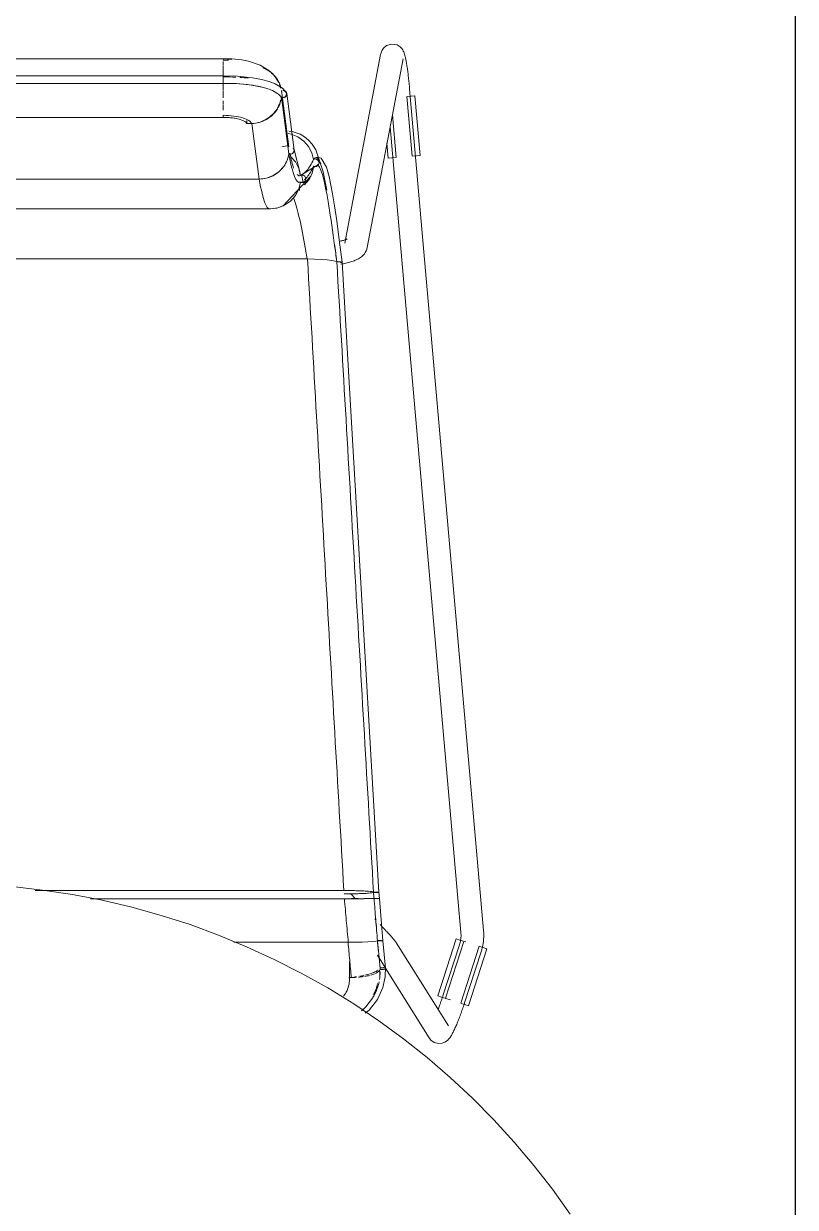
# Model space of a CAD drawing. Header units: millimetres. Extents: x 155927 to 295199, y -4084 to 97293.
# Drawn here: x 225042 to 225449, y 12535 to 13159 of the extents above; entities that cross this region are included whole.
import ezdxf

# ---------------------------------------------------------------- set-up
doc = ezdxf.new("R2010")
doc.units = ezdxf.units.MM
doc.header["$MEASUREMENT"] = 0
doc.layers.add('I-FURN', color=8, linetype='CONTINUOUS', lineweight=9)
doc.layers.add('I-WALL', color=7, linetype='CONTINUOUS', lineweight=9)

msp = doc.modelspace()

# ---------------------------------------------------------------- linework, layer by layer
at = {"layer": 'I-FURN'}
for p, q in [((225231.99, 13146.17), (225231.24, 13145.09)), ((225233.56, 13147.49), (225231.99, 13146.17)), ((225233.56, 13147.49), (225236.31, 13148.32)), ((225236.31, 13148.32), (225239.08, 13147.84)), ((225239.08, 13147.84), (225240.73, 13146.8)), ((225240.73, 13146.8), (225241.58, 13145.89)), ((225241.58, 13145.89), (225242.06, 13145.19)), ((225147.52, 13140.55), (224852.67, 13140.55)), ((225147.52, 13140.38), (225147.52, 13140.55)), ((225152.04, 13140.46), (225147.52, 13140.55)), ((225147.52, 13140.53), (225147.52, 13140.25)), ((225157.25, 13139.95), (225152.04, 13140.46)), ((225160.75, 13139.29), (225157.25, 13139.95)), ((225230.43, 13142.73), (225211.61, 13043.44)), ((225223.4, 13041.21), (225242.22, 13140.5)), ((225230.51, 13143.15), (225230.43, 13142.73)), ((225230.65, 13143.66), (225230.51, 13143.15)), ((225230.86, 13144.29), (225230.65, 13143.66)), ((225231.24, 13145.09), (225230.86, 13144.29)), ((225242.06, 13145.19), (225242.37, 13144.63)), ((225242.37, 13144.63), (225242.58, 13144.15)), ((225242.58, 13144.15), (225242.75, 13143.73)), ((225242.75, 13143.73), (225242.89, 13143.32)), ((225242.89, 13143.32), (225243.02, 13142.93)), ((225243.02, 13142.93), (225243.13, 13142.53)), ((225243.13, 13142.53), (225243.24, 13142.13)), ((225243.24, 13142.13), (225243.34, 13141.71)), ((225243.34, 13141.71), (225243.44, 13141.29)), ((225243.44, 13141.29), (225243.54, 13140.84)), ((225243.54, 13140.84), (225243.64, 13140.39)), ((225243.64, 13140.39), (225243.74, 13139.91)), ((225243.74, 13139.91), (225243.83, 13139.41)), ((225147.52, 13139.05), (225147.52, 13137.3)), ((225147.52, 13137.03), (225147.52, 13134.45)), ((225147.52, 13131.27), (225147.52, 13134.29)), ((225147.52, 13134.28), (225147.52, 13131.26)), ((225166.9, 13137.27), (225160.75, 13139.29)), ((225171.61, 13134.4), (225166.9, 13137.27)), ((225173.59, 13132.57), (225171.61, 13134.4)), ((225243.83, 13139.41), (225243.92, 13138.9)), ((225243.92, 13138.9), (225244.02, 13138.36)), ((225244.02, 13138.36), (225244.11, 13137.81)), ((225244.11, 13137.81), (225244.2, 13137.24)), ((225244.2, 13137.24), (225244.3, 13136.66)), ((225244.3, 13136.66), (225244.39, 13136.06)), ((225244.39, 13136.06), (225244.48, 13135.44)), ((225244.48, 13135.44), (225244.57, 13134.8)), ((225244.57, 13134.8), (225244.66, 13134.15)), ((225244.66, 13134.15), (225244.74, 13133.49)), ((225244.74, 13133.49), (225244.83, 13132.81)), ((225147.52, 13131.51), (224852.67, 13131.51)), ((224852.67, 13127.55), (225147.52, 13127.55)), ((225147.52, 13131.51), (225147.52, 13127.66)), ((225155.08, 13131.36), (225147.52, 13131.51)), ((225147.52, 13131.44), (225147.52, 13131.51)), ((225147.52, 13131.24), (225147.52, 13131.44)), ((225147.52, 13130.94), (225147.52, 13131.24)), ((225147.52, 13130.55), (225147.52, 13130.94)), ((225147.52, 13130.09), (225147.52, 13130.55)), ((225147.52, 13129.6), (225147.52, 13130.09)), ((225147.52, 13129.1), (225147.52, 13129.6)), ((225147.52, 13128.63), (225147.52, 13129.1)), ((225147.52, 13128.21), (225147.52, 13128.63)), ((225147.52, 13127.88), (225147.52, 13128.21)), ((225147.52, 13127.66), (225147.52, 13127.88)), ((225147.52, 13123.76), (225147.52, 13127.58)), ((225147.52, 13127.58), (225147.52, 13123.76)), ((225153.75, 13127.47), (225147.52, 13127.55)), ((225160.31, 13126.94), (225153.75, 13127.47)), ((225162.97, 13130.56), (225155.08, 13131.36)), ((225167.68, 13129.69), (225162.97, 13130.56)), ((225171.73, 13128.61), (225167.68, 13129.69)), ((225174.89, 13127.42), (225171.73, 13128.61)), ((225175.26, 13130.5), (225173.59, 13132.57)), ((225178.72, 13125.12), (225174.89, 13127.42)), ((225176.59, 13128.23), (225175.26, 13130.5)), ((225244.83, 13132.81), (225244.92, 13132.13)), ((225244.92, 13132.13), (225245, 13131.43)), ((225245, 13131.43), (225245.08, 13130.72)), ((225245.08, 13130.72), (225245.16, 13130)), ((225245.16, 13130), (225245.24, 13129.27)), ((225245.24, 13129.27), (225245.32, 13128.54)), ((225245.32, 13128.54), (225245.4, 13127.8)), ((225245.4, 13127.8), (225245.47, 13127.06)), ((225245.47, 13127.06), (225245.54, 13126.31)), ((225147.52, 13123.57), (225147.52, 13120.01)), ((225164.32, 13126.34), (225160.31, 13126.94)), ((225168.75, 13125.38), (225164.32, 13126.34)), ((225172.19, 13124.28), (225168.75, 13125.38)), ((225178.13, 13123.8), (225181.98, 13094.1)), ((225180.62, 13122.74), (225178.72, 13125.12)), ((225180.97, 13122.24), (225184.83, 13092.46)), ((225244.4, 13120.68), (225246.47, 13120.86)), ((225245.54, 13126.31), (225245.61, 13125.56)), ((225245.61, 13125.56), (225245.68, 13124.81)), ((225245.68, 13124.81), (225245.7, 13124.65)), ((225284.64, 12681.33), (225245.7, 13124.65)), ((225246.47, 13120.86), (225248.51, 13121.04)), ((225248.51, 13121.04), (225251.27, 13089.63)), ((225147.52, 13118.38), (225147.52, 13116.54)), ((225147.52, 13113.87), (225147.52, 13116.06)), ((225182, 13090.55), (225178.15, 13120.26)), ((225178.9, 13117.83), (225178.59, 13120.27)), ((225244.28, 13120.67), (225247.04, 13089.26)), ((225147.52, 13109.7), (224852.67, 13109.7)), ((224852.67, 13109.65), (225147.52, 13109.65)), ((225147.52, 13113.91), (225147.52, 13113.56)), ((225147.52, 13109.65), (225150.56, 13109.54)), ((225150.56, 13109.54), (225153.41, 13109.22)), ((225153.41, 13109.22), (225155.9, 13108.71)), ((225155.9, 13108.71), (225157.88, 13108.04)), ((225238.59, 13088.52), (225236.62, 13111)), ((225157.88, 13108.04), (225159.24, 13107.25)), ((225159.24, 13107.25), (225159.87, 13106.39)), ((225159.87, 13106.39), (225159.87, 13108.05)), ((225159.87, 13106.39), (225162.59, 13106.46)), ((225162.59, 13106.46), (225166.45, 13077.18)), ((225184.36, 13102.13), (225182.1, 13102.43)), ((225187.96, 13100.84), (225184.36, 13102.13)), ((225235.41, 13104.63), (225272.69, 12680.28)), ((225183.37, 13100.8), (225181.63, 13101.17)), ((225181.63, 13101.16), (225183.37, 13100.79)), ((225186.89, 13099.4), (225183.37, 13100.8)), ((225189.97, 13097.22), (225186.89, 13099.4)), ((225190.24, 13099.5), (225187.96, 13100.84)), ((225192.45, 13094.4), (225189.97, 13097.22)), ((225192.4, 13097.72), (225190.24, 13099.5)), ((225194.4, 13095.48), (225192.4, 13097.72)), ((225233.67, 13096.04), (225234.36, 13088.15)), ((225181.85, 13094.88), (225178.36, 13094.19)), ((225182.47, 13090.4), (225182.97, 13090.36)), ((225182.97, 13090.36), (225183.46, 13090.44)), ((225183.46, 13090.44), (225183.91, 13090.63)), ((225183.91, 13090.63), (225184.29, 13090.93)), ((225184.59, 13093.14), (225184.29, 13093.52)), ((225184.29, 13090.93), (225184.59, 13091.32)), ((225184.78, 13092.7), (225184.59, 13093.14)), ((225184.59, 13091.32), (225184.78, 13091.76)), ((225184.84, 13092.23), (225184.78, 13092.7)), ((225184.78, 13091.76), (225184.84, 13092.23)), ((225184.81, 13092.54), (225187.78, 13080.93)), ((225194.19, 13091.08), (225192.45, 13094.4)), ((225195.1, 13087.45), (225194.19, 13091.08)), ((225196.21, 13092.65), (225194.4, 13095.48)), ((225200.2, 13080.94), (225196.21, 13092.65)), ((225251.27, 13089.63), (225249.23, 13089.45)), ((225176.88, 13081.05), (225179.37, 13083.79)), ((225185.49, 13086.19), (225182.98, 13089.06)), ((225187.25, 13082.79), (225185.49, 13086.19)), ((225197.77, 13084.89), (225188.38, 13079.18)), ((225195.15, 13083.96), (225194.36, 13080.35)), ((225194.36, 13080.35), (225195.15, 13083.96)), ((225195.1, 13087.45), (225195.57, 13087.61)), ((225195.57, 13087.61), (225195.1, 13087.45)), ((225195.62, 13083.81), (225195.15, 13083.96)), ((225195.15, 13083.96), (225195.62, 13083.81)), ((225196.12, 13083.78), (225195.62, 13083.81)), ((225195.62, 13083.81), (225196.12, 13083.78)), ((225196.92, 13088.66), (225196, 13088.37)), ((225196.06, 13087.65), (225196.56, 13087.58)), ((225196.56, 13087.58), (225196.07, 13087.66)), ((225196.61, 13083.87), (225196.12, 13083.78)), ((225196.12, 13083.78), (225196.61, 13083.87)), ((225196.56, 13087.58), (225197.01, 13087.38)), ((225197.02, 13087.39), (225196.56, 13087.58)), ((225197.06, 13084.08), (225196.61, 13083.87)), ((225196.61, 13083.87), (225197.06, 13084.08)), ((225199.1, 13088.13), (225196.92, 13088.66)), ((225197.01, 13087.38), (225197.4, 13087.08)), ((225197.4, 13087.08), (225197.02, 13087.39)), ((225197.44, 13084.4), (225197.06, 13084.08)), ((225197.06, 13084.08), (225197.44, 13084.39)), ((225197.4, 13087.08), (225197.7, 13086.68)), ((225197.7, 13086.68), (225197.4, 13087.08)), ((225197.73, 13084.8), (225197.44, 13084.4)), ((225197.44, 13084.39), (225197.73, 13084.8)), ((225197.7, 13086.68), (225197.9, 13086.23)), ((225197.9, 13086.23), (225197.7, 13086.68)), ((225197.91, 13085.26), (225197.73, 13084.8)), ((225197.73, 13084.8), (225197.91, 13085.26)), ((225197.9, 13086.23), (225197.97, 13085.74)), ((225197.97, 13085.74), (225197.9, 13086.23)), ((225197.97, 13085.74), (225197.91, 13085.26)), ((225197.91, 13085.26), (225197.97, 13085.74)), ((225201.88, 13083.5), (225199.1, 13088.13)), ((225203.28, 13078.5), (225201.88, 13083.5)), ((225236.4, 13088.33), (225234.36, 13088.15)), ((225238.47, 13088.51), (225236.4, 13088.33)), ((225249.23, 13089.45), (225247.16, 13089.27)), ((225166.45, 13077.18), (224833.74, 13077.18)), ((224833.74, 13077.18), (225166.45, 13077.18)), ((225166.45, 13077.18), (225170.22, 13077.66)), ((225170.22, 13077.66), (225173.77, 13078.97)), ((225173.77, 13078.97), (225176.88, 13081.05)), ((225193.66, 13078.7), (225179.06, 13063)), ((225188.14, 13079.08), (225187.25, 13082.79)), ((225187.78, 13080.93), (225188.11, 13079.06)), ((225188.14, 13079.08), (225188.61, 13079.24)), ((225188.61, 13079.24), (225188.14, 13079.08)), ((225188.61, 13079.24), (225189.1, 13079.28)), ((225189.11, 13079.28), (225188.61, 13079.24)), ((225189.65, 13075.47), (225188.82, 13079.36)), ((225189.1, 13079.28), (225189.59, 13079.19)), ((225189.6, 13079.2), (225189.11, 13079.28)), ((225189.59, 13079.19), (225190.05, 13078.99)), ((225190.05, 13078.99), (225189.6, 13079.2)), ((225190.05, 13078.99), (225190.43, 13078.68)), ((225190.43, 13078.68), (225190.05, 13078.99)), ((225190.43, 13078.68), (225190.72, 13078.28)), ((225190.73, 13078.28), (225190.43, 13078.68)), ((225190.72, 13078.28), (225190.91, 13077.81)), ((225190.91, 13077.82), (225190.73, 13078.28)), ((225190.98, 13077.32), (225190.91, 13077.82)), ((225190.91, 13077.81), (225190.98, 13077.32)), ((225190.98, 13077.32), (225190.91, 13076.83)), ((225190.91, 13076.83), (225190.98, 13077.32)), ((225194.36, 13080.35), (225192.71, 13077.02)), ((225192.72, 13077.02), (225194.36, 13080.35)), ((225202.1, 13071.27), (225200.2, 13080.94)), ((225205.08, 13069.48), (225203.28, 13078.5)), ((225187.24, 13071.86), (225185.49, 13068.47)), ((225185.49, 13068.46), (225187.25, 13071.86)), ((225189.95, 13075.6), (225187.07, 13075.55)), ((225187.25, 13071.86), (225188.14, 13075.57)), ((225188.61, 13075.41), (225188.14, 13075.57)), ((225188.14, 13075.57), (225188.61, 13075.41)), ((225189.1, 13075.37), (225188.61, 13075.41)), ((225188.61, 13075.41), (225189.11, 13075.37)), ((225189.59, 13075.46), (225189.1, 13075.37)), ((225189.11, 13075.37), (225189.6, 13075.45)), ((225190.05, 13075.66), (225189.59, 13075.46)), ((225189.6, 13075.45), (225190.05, 13075.66)), ((225190.43, 13075.97), (225190.05, 13075.66)), ((225190.05, 13075.66), (225190.43, 13075.97)), ((225192.71, 13077.02), (225190.32, 13074.19)), ((225190.32, 13074.19), (225192.72, 13077.02)), ((225190.72, 13076.37), (225190.43, 13075.97)), ((225190.43, 13075.97), (225190.73, 13076.37)), ((225190.91, 13076.83), (225190.72, 13076.37)), ((225190.73, 13076.37), (225190.91, 13076.83)), ((225182.98, 13065.6), (225179.84, 13063.42)), ((225179.85, 13063.42), (225182.98, 13065.59)), ((225185.49, 13068.47), (225182.98, 13065.6)), ((225182.98, 13065.59), (225185.49, 13068.46)), ((225206.12, 13063.16), (225205.08, 13069.48)), ((225172.49, 13061.58), (224827.7, 13061.58)), ((224827.7, 13061.58), (225172.49, 13061.58)), ((224828.24, 13061.43), (225133.04, 13061.43)), ((225133.04, 13061.43), (225171.95, 13061.43)), ((225175.7, 13061.87), (225171.95, 13061.43)), ((225176.28, 13062.06), (225172.49, 13061.58)), ((225172.49, 13061.58), (225176.28, 13062.05)), ((225180.16, 13063.6), (225175.7, 13061.87)), ((225179.84, 13063.42), (225176.28, 13062.06)), ((225176.28, 13062.05), (225179.85, 13063.42)), ((225179.06, 13063), (225177.14, 13062.29)), ((225207.3, 13055.15), (225206.12, 13063.16)), ((225208.65, 13045.22), (225207.3, 13055.15)), ((225209.06, 13044.47), (225208.57, 13044.37)), ((225210.21, 13033.36), (225208.65, 13045.22)), ((225209.53, 13044.57), (225209.06, 13044.47)), ((225209.98, 13044.67), (225209.53, 13044.57)), ((225210.4, 13044.78), (225209.98, 13044.67)), ((225210.79, 13044.89), (225210.4, 13044.78)), ((225211.16, 13044.99), (225210.79, 13044.89)), ((225211.5, 13045.1), (225211.16, 13044.99)), ((225211.8, 13045.21), (225211.5, 13045.1)), ((225212.07, 13045.31), (225211.8, 13045.21)), ((225212.3, 13045.4), (225212.07, 13045.31)), ((225212.5, 13045.49), (225212.3, 13045.4)), ((225212.65, 13045.57), (225212.5, 13045.49)), ((225212.73, 13045.61), (225212.65, 13045.57)), ((225212.81, 13045.66), (225212.73, 13045.61)), ((225212.83, 13045.67), (225212.81, 13045.66)), ((225223.15, 13040.22), (225222.78, 13039.33)), ((225223.4, 13041.21), (225223.15, 13040.22)), ((225191.79, 13035.08), (224808.39, 13035.08)), ((224808.39, 13035.08), (225191.79, 13035.08)), ((225195.56, 13035.02), (225191.79, 13035.08)), ((225191.87, 13035.08), (225195.56, 13035.02)), ((225199.1, 13034.87), (225195.56, 13035.02)), ((225195.63, 13035.02), (225199.1, 13034.87)), ((225202.2, 13034.63), (225199.1, 13034.87)), ((225199.15, 13034.86), (225202.2, 13034.63)), ((225204.69, 13034.32), (225202.2, 13034.63)), ((225202.23, 13034.63), (225204.7, 13034.32)), ((225206.44, 13033.95), (225204.69, 13034.32)), ((225204.7, 13034.31), (225206.44, 13033.95)), ((225206.44, 13033.95), (225207.35, 13033.55)), ((225207.34, 13033.55), (225206.44, 13033.95)), ((225207.81, 13033.57), (225207.34, 13033.55)), ((225207.35, 13033.55), (225207.82, 13033.57)), ((225208.31, 13033.57), (225207.81, 13033.57)), ((225207.82, 13033.57), (225208.32, 13033.57)), ((225208.8, 13033.56), (225208.31, 13033.57)), ((225208.32, 13033.57), (225208.81, 13033.56)), ((225209.26, 13033.54), (225208.8, 13033.56)), ((225208.81, 13033.56), (225209.26, 13033.54)), ((225209.65, 13033.51), (225209.26, 13033.54)), ((225209.26, 13033.54), (225209.65, 13033.51)), ((225209.94, 13033.46), (225209.65, 13033.51)), ((225209.65, 13033.51), (225209.95, 13033.46)), ((225214.69, 13033.53), (225214.08, 13033.34)), ((225215.3, 13033.72), (225214.69, 13033.53)), ((225215.89, 13033.93), (225215.3, 13033.72)), ((225216.47, 13034.15), (225215.89, 13033.93)), ((225217.04, 13034.38), (225216.47, 13034.15)), ((225217.6, 13034.63), (225217.04, 13034.38)), ((225218.16, 13034.9), (225217.6, 13034.63)), ((225218.69, 13035.19), (225218.16, 13034.9)), ((225219.23, 13035.52), (225218.69, 13035.19)), ((225219.77, 13035.88), (225219.23, 13035.52)), ((225220.3, 13036.28), (225219.77, 13035.88)), ((225220.83, 13036.73), (225220.3, 13036.28)), ((225221.35, 13037.25), (225220.83, 13036.73)), ((225221.86, 13037.85), (225221.35, 13037.25)), ((225222.34, 13038.54), (225221.86, 13037.85)), ((225222.78, 13039.33), (225222.34, 13038.54)), ((225209.29, 13033.18), (225209.67, 13033.21)), ((225209.68, 13033.21), (225209.3, 13033.18)), ((225210.11, 13032.45), (225209.4, 13032.34)), ((225209.67, 13033.21), (225209.96, 13033.26)), ((225209.97, 13033.26), (225209.68, 13033.21)), ((225210.8, 13032.58), (225210.11, 13032.45)), ((225210.15, 13033.31), (225210.21, 13033.36)), ((225210.21, 13033.36), (225210.15, 13033.31)), ((225210.21, 13033.36), (225229.5, 12701.45)), ((225211.48, 13032.71), (225210.8, 13032.58)), ((225212.15, 13032.86), (225211.48, 13032.71)), ((225212.8, 13033.01), (225212.15, 13032.86)), ((225213.45, 13033.17), (225212.8, 13033.01)), ((225214.08, 13033.34), (225213.45, 13033.17)), ((225052.26, 12702.62), (225036.36, 12704.39)), ((225211.05, 12702.35), (225048.45, 12702.35)), ((225048.45, 12702.35), (225211.05, 12702.35)), ((225068.08, 12700.22), (225052.26, 12702.62)), ((225083.79, 12697.19), (225068.08, 12700.22)), ((225211.31, 12698.03), (225077.67, 12698.03)), ((225077.67, 12698.03), (225211.31, 12698.03)), ((225099.36, 12693.53), (225083.79, 12697.19)), ((225214.83, 12702.32), (225211.05, 12702.35)), ((225211.16, 12700.56), (225214.84, 12700.59)), ((225215.1, 12698.03), (225211.31, 12698.03)), ((225211.31, 12698.03), (225215.1, 12698.03)), ((225217.11, 12698.03), (225214.53, 12700.7)), ((225218.39, 12702.24), (225214.83, 12702.32)), ((225214.84, 12700.59), (225218.39, 12700.66)), ((225215.1, 12698.15), (225218.66, 12698.15)), ((225218.66, 12698.15), (225215.1, 12698.15)), ((225218.66, 12698.04), (225215.1, 12698.03)), ((225215.1, 12698.03), (225218.67, 12698.04)), ((225221.52, 12702.12), (225218.39, 12702.24)), ((225218.39, 12700.66), (225221.51, 12700.79)), ((225221.79, 12698.05), (225218.67, 12698.04)), ((225218.67, 12698.04), (225221.8, 12698.05)), ((225221.51, 12700.79), (225224, 12700.95)), ((225224.03, 12701.95), (225221.52, 12702.12)), ((225221.78, 12698.14), (225224.28, 12698.13)), ((225224.28, 12698.13), (225221.78, 12698.14)), ((225224.3, 12698.06), (225221.8, 12698.05)), ((225221.8, 12698.05), (225224.3, 12698.06)), ((225224, 12700.95), (225225.76, 12701.14)), ((225225.78, 12701.76), (225224.03, 12701.95)), ((225224.28, 12698.13), (225226.03, 12698.11)), ((225226.03, 12698.11), (225224.28, 12698.13)), ((225226.05, 12698.07), (225224.3, 12698.06)), ((225224.3, 12698.06), (225226.05, 12698.07)), ((225225.76, 12701.14), (225226.66, 12701.35)), ((225226.67, 12701.55), (225225.78, 12701.76)), ((225226.93, 12698.09), (225226.05, 12698.07)), ((225226.05, 12698.07), (225226.94, 12698.09)), ((225226.66, 12701.35), (225227.13, 12701.34)), ((225227.13, 12701.56), (225226.67, 12701.55)), ((225226.93, 12698.1), (225227.4, 12698.1)), ((225227.4, 12698.1), (225226.93, 12698.1)), ((225227.4, 12698.08), (225226.93, 12698.09)), ((225226.94, 12698.09), (225227.41, 12698.08)), ((225227.63, 12701.56), (225227.13, 12701.56)), ((225227.13, 12701.34), (225227.62, 12701.34)), ((225227.4, 12698.1), (225227.89, 12698.1)), ((225227.9, 12698.1), (225227.4, 12698.1)), ((225227.9, 12698.08), (225227.4, 12698.08)), ((225227.41, 12698.08), (225227.9, 12698.08)), ((225227.62, 12701.34), (225228.11, 12701.35)), ((225228.12, 12701.56), (225227.63, 12701.56)), ((225227.89, 12698.1), (225228.39, 12698.1)), ((225228.39, 12698.1), (225227.9, 12698.1)), ((225228.39, 12698.09), (225227.9, 12698.08)), ((225227.9, 12698.08), (225228.4, 12698.09)), ((225228.11, 12701.35), (225228.56, 12701.36)), ((225228.57, 12701.55), (225228.12, 12701.56)), ((225228.39, 12698.1), (225228.84, 12698.1)), ((225228.84, 12698.1), (225228.39, 12698.1)), ((225228.84, 12698.09), (225228.39, 12698.09)), ((225228.4, 12698.09), (225228.85, 12698.09)), ((225228.56, 12701.36), (225228.95, 12701.37)), ((225228.95, 12701.53), (225228.57, 12701.55)), ((225228.84, 12698.1), (225229.22, 12698.1)), ((225229.22, 12698.1), (225228.84, 12698.1)), ((225229.22, 12698.09), (225228.84, 12698.09)), ((225228.85, 12698.09), (225229.23, 12698.09)), ((225229.25, 12701.51), (225228.95, 12701.53)), ((225228.95, 12701.37), (225229.24, 12701.4)), ((225229.22, 12698.1), (225229.51, 12698.1)), ((225229.52, 12698.1), (225229.22, 12698.1)), ((225229.52, 12698.09), (225229.22, 12698.09)), ((225229.23, 12698.09), (225229.52, 12698.09)), ((225229.24, 12701.4), (225229.43, 12701.42)), ((225229.43, 12701.48), (225229.25, 12701.51)), ((225229.5, 12701.45), (225229.43, 12701.48)), ((225229.43, 12701.42), (225229.5, 12701.45)), ((225229.77, 12698.09), (225229.5, 12701.45)), ((225229.51, 12698.1), (225229.7, 12698.09)), ((225229.71, 12698.09), (225229.52, 12698.1)), ((225229.71, 12698.09), (225229.52, 12698.09)), ((225229.52, 12698.09), (225229.71, 12698.09)), ((225229.7, 12698.09), (225229.77, 12698.09)), ((225229.77, 12698.09), (225229.71, 12698.09)), ((225229.71, 12698.09), (225229.78, 12698.09)), ((225229.78, 12698.09), (225229.71, 12698.09)), ((225229.78, 12698.09), (225231.6, 12675.89)), ((225114.78, 12689.25), (225099.36, 12693.53)), ((225130.01, 12684.36), (225114.78, 12689.25)), ((225145.04, 12678.86), (225130.01, 12684.36)), ((225227.87, 12686.85), (225227.39, 12687.35)), ((225230.68, 12683.88), (225230.23, 12684.36)), ((225159.83, 12672.76), (225145.04, 12678.86)), ((225231.13, 12683.4), (225230.68, 12683.88)), ((225231.57, 12682.93), (225231.13, 12683.4)), ((225232, 12682.47), (225231.57, 12682.93)), ((225232.43, 12682.02), (225232, 12682.47)), ((225232.84, 12681.57), (225232.43, 12682.02)), ((225233.24, 12681.14), (225232.84, 12681.57)), ((225233.64, 12680.71), (225233.24, 12681.14)), ((225234.02, 12680.3), (225233.64, 12680.71)), ((225234.38, 12679.9), (225234.02, 12680.3)), ((225234.74, 12679.51), (225234.38, 12679.9)), ((225235.08, 12679.13), (225234.74, 12679.51)), ((225235.41, 12678.76), (225235.08, 12679.13)), ((225235.73, 12678.41), (225235.41, 12678.76)), ((225236.03, 12678.08), (225235.73, 12678.41)), ((225236.32, 12677.75), (225236.03, 12678.08)), ((225272.69, 12680.28), (225272.74, 12679.62)), ((225272.75, 12678.29), (225272.71, 12677.63)), ((225272.74, 12679.62), (225272.76, 12678.96)), ((225272.76, 12678.96), (225272.75, 12678.29)), ((225284.65, 12681.28), (225284.65, 12681.33)), ((225284.73, 12680.14), (225284.65, 12681.28)), ((225284.76, 12679), (225284.73, 12680.14)), ((225284.74, 12677.86), (225284.76, 12679)), ((225153.14, 12675.06), (225213.25, 12675.06)), ((225213.25, 12675.06), (225153.14, 12675.06)), ((225174.37, 12666.08), (225159.83, 12672.76)), ((225213.25, 12675.06), (225217.01, 12675.09)), ((225217.02, 12675.09), (225213.37, 12675.06)), ((225220.55, 12675.16), (225217.11, 12675.09)), ((225217.11, 12675.09), (225220.55, 12675.16)), ((225220.55, 12675.16), (225223.65, 12675.28)), ((225223.65, 12675.28), (225220.61, 12675.16)), ((225223.65, 12675.28), (225226.12, 12675.43)), ((225226.13, 12675.43), (225223.69, 12675.28)), ((225226.12, 12675.43), (225227.86, 12675.61)), ((225227.86, 12675.61), (225226.14, 12675.43)), ((225228.75, 12675.8), (225227.86, 12675.61)), ((225227.86, 12675.61), (225228.75, 12675.8)), ((225228.75, 12675.8), (225229.22, 12675.79)), ((225229.22, 12675.79), (225228.75, 12675.8)), ((225229.24, 12675.99), (225228.76, 12675.98)), ((225228.76, 12675.98), (225229.23, 12675.99)), ((225229.22, 12675.79), (225229.72, 12675.79)), ((225229.72, 12675.79), (225229.22, 12675.79)), ((225229.23, 12675.99), (225229.73, 12675.99)), ((225229.73, 12675.99), (225229.24, 12675.99)), ((225229.72, 12675.79), (225230.21, 12675.79)), ((225230.21, 12675.79), (225229.72, 12675.79)), ((225230.23, 12675.99), (225229.73, 12675.99)), ((225229.73, 12675.99), (225230.22, 12675.99)), ((225230.21, 12675.79), (225230.67, 12675.8)), ((225230.66, 12675.8), (225230.21, 12675.79)), ((225230.22, 12675.99), (225230.67, 12675.98)), ((225230.68, 12675.98), (225230.23, 12675.99)), ((225231.04, 12675.82), (225230.66, 12675.8)), ((225230.67, 12675.8), (225231.05, 12675.82)), ((225231.34, 12675.84), (225231.04, 12675.82)), ((225231.05, 12675.82), (225231.34, 12675.84)), ((225231.35, 12675.94), (225231.06, 12675.96)), ((225231.06, 12675.96), (225231.35, 12675.94)), ((225231.34, 12675.84), (225231.53, 12675.87)), ((225231.54, 12675.92), (225231.35, 12675.94)), ((225231.35, 12675.94), (225231.53, 12675.92)), ((225231.53, 12675.92), (225231.6, 12675.89)), ((225231.6, 12675.89), (225231.53, 12675.87)), ((225231.53, 12675.87), (225231.6, 12675.89)), ((225231.6, 12675.89), (225231.54, 12675.92)), ((225231.6, 12675.89), (225233.02, 12661.4)), ((225236.59, 12677.44), (225236.32, 12677.75)), ((225236.85, 12677.15), (225236.59, 12677.44)), ((225237.09, 12676.87), (225236.85, 12677.15)), ((225237.32, 12676.6), (225237.09, 12676.87)), ((225237.53, 12676.35), (225237.32, 12676.6)), ((225237.74, 12676.11), (225237.53, 12676.35)), ((225237.93, 12675.88), (225237.74, 12676.11)), ((225238.11, 12675.66), (225237.93, 12675.88)), ((225238.28, 12675.44), (225238.11, 12675.66)), ((225238.45, 12675.21), (225238.28, 12675.44)), ((225238.64, 12674.95), (225238.45, 12675.21)), ((225238.85, 12674.62), (225238.64, 12674.95)), ((225266.16, 12631.04), (225238.85, 12674.62)), ((225270.2, 12676.86), (225260.52, 12646.85)), ((225271.95, 12673.72), (225263.23, 12646.9)), ((225264.56, 12645.55), (225274.25, 12675.56)), ((225270.2, 12676.86), (225272.16, 12676.23)), ((225272.15, 12674.38), (225271.95, 12673.74)), ((225271.95, 12673.74), (225271.95, 12673.72)), ((225272.31, 12675.02), (225272.15, 12674.38)), ((225272.16, 12676.23), (225274.13, 12675.59)), ((225272.45, 12675.66), (225272.31, 12675.02)), ((225272.56, 12676.32), (225272.45, 12675.66)), ((225272.65, 12676.97), (225272.56, 12676.32)), ((225282.32, 12672.95), (225272.63, 12642.94)), ((225272.71, 12677.63), (225272.65, 12676.97)), ((225274.34, 12675.52), (225275.21, 12675.24)), ((225282.43, 12672.91), (225284.41, 12672.27)), ((225283.69, 12671.1), (225283.98, 12672.21)), ((225283.98, 12672.21), (225284.22, 12673.33)), ((225284.22, 12673.33), (225284.42, 12674.45)), ((225284.41, 12672.27), (225286.36, 12671.64)), ((225284.42, 12674.45), (225284.57, 12675.58)), ((225284.57, 12675.58), (225284.68, 12676.72)), ((225284.68, 12676.72), (225284.74, 12677.86)), ((225188.63, 12658.82), (225174.37, 12666.08)), ((225228.68, 12668.25), (225232.72, 12661.81)), ((225274.65, 12643.19), (225283.36, 12670.01)), ((225286.36, 12671.64), (225276.67, 12641.64)), ((225283.36, 12670.01), (225283.69, 12671.1)), ((225213.96, 12655.27), (225213.96, 12665.02)), ((225232.81, 12656.83), (225232.9, 12662.29)), ((225232.95, 12661.43), (225255.99, 12624.67)), ((225202.58, 12651), (225188.63, 12658.82)), ((225214.95, 12656.51), (225213.9, 12656.51)), ((225231.6, 12651.18), (225232.81, 12656.83)), ((225216.22, 12642.63), (225202.58, 12651)), ((225226.12, 12645.58), (225228.03, 12649.27)), ((225228.7, 12644.87), (225231.6, 12651.18)), ((225262.47, 12646.22), (225260.52, 12646.85)), ((225263.13, 12646.57), (225263.23, 12646.9)), ((225229.5, 12633.72), (225216.22, 12642.63)), ((225220.28, 12639.04), (225222.63, 12641.01)), ((225222.63, 12641.01), (225226.12, 12645.58)), ((225224.36, 12639.34), (225228.7, 12644.87)), ((225261.03, 12640.55), (225261.26, 12641.18)), ((225261.26, 12641.18), (225261.5, 12641.83)), ((225261.5, 12641.83), (225261.73, 12642.49)), ((225261.73, 12642.49), (225261.97, 12643.15)), ((225261.97, 12643.15), (225262.2, 12643.83)), ((225262.2, 12643.83), (225262.44, 12644.51)), ((225262.44, 12644.51), (225262.67, 12645.19)), ((225264.44, 12645.59), (225262.47, 12646.22)), ((225262.67, 12645.19), (225262.9, 12645.88)), ((225262.9, 12645.88), (225263.13, 12646.57)), ((225264.66, 12645.52), (225267.13, 12644.72)), ((225274.72, 12642.27), (225272.75, 12642.9)), ((225273.76, 12640.53), (225274.01, 12641.26)), ((225274.01, 12641.26), (225274.25, 12642)), ((225274.25, 12642), (225274.5, 12642.74)), ((225274.5, 12642.74), (225274.65, 12643.19)), ((225276.67, 12641.64), (225274.72, 12642.27)), ((225222.31, 12637.7), (225224.36, 12639.34)), ((225260.79, 12639.93), (225261.03, 12640.55)), ((225271.48, 12634.27), (225271.73, 12634.92)), ((225271.73, 12634.92), (225271.98, 12635.59)), ((225271.98, 12635.59), (225272.24, 12636.27)), ((225272.24, 12636.27), (225272.49, 12636.96)), ((225272.49, 12636.96), (225272.75, 12637.65)), ((225272.75, 12637.65), (225273, 12638.36)), ((225273, 12638.36), (225273.25, 12639.08)), ((225273.25, 12639.08), (225273.51, 12639.8)), ((225273.51, 12639.8), (225273.76, 12640.53)), ((225242.42, 12624.28), (225229.5, 12633.72)), ((225268.81, 12628.11), (225269.04, 12628.59)), ((225269.04, 12628.59), (225269.28, 12629.08)), ((225269.28, 12629.08), (225269.51, 12629.59)), ((225269.51, 12629.59), (225269.75, 12630.11)), ((225269.75, 12630.11), (225269.99, 12630.66)), ((225269.99, 12630.66), (225270.23, 12631.22)), ((225270.23, 12631.22), (225270.48, 12631.8)), ((225270.48, 12631.8), (225270.72, 12632.39)), ((225270.72, 12632.39), (225270.97, 12633.01)), ((225270.97, 12633.01), (225271.22, 12633.63)), ((225271.22, 12633.63), (225271.48, 12634.27)), ((225254.95, 12614.34), (225242.42, 12624.28)), ((225256.88, 12623.55), (225255.99, 12624.67)), ((225256.88, 12623.55), (225258.61, 12622.32)), ((225258.61, 12622.32), (225260.84, 12621.74)), ((225260.84, 12621.74), (225262.81, 12621.91)), ((225262.81, 12621.91), (225264.2, 12622.43)), ((225264.2, 12622.43), (225265.11, 12623)), ((225265.11, 12623), (225265.74, 12623.52)), ((225265.74, 12623.52), (225266.2, 12623.98)), ((225266.2, 12623.98), (225266.57, 12624.41)), ((225266.57, 12624.41), (225266.88, 12624.81)), ((225266.88, 12624.81), (225267.16, 12625.2)), ((225267.16, 12625.2), (225267.42, 12625.59)), ((225267.42, 12625.59), (225267.66, 12625.98)), ((225267.66, 12625.98), (225267.89, 12626.38)), ((225267.89, 12626.38), (225268.12, 12626.79)), ((225268.12, 12626.79), (225268.35, 12627.22)), ((225268.35, 12627.22), (225268.58, 12627.66)), ((225268.58, 12627.66), (225268.81, 12628.11)), ((225267.08, 12603.9), (225254.95, 12614.34)), ((225278.78, 12592.98), (225267.08, 12603.9)), ((225290.03, 12581.61), (225278.78, 12592.98)), ((225300.82, 12569.8), (225290.03, 12581.61)), ((225311.12, 12557.56), (225300.82, 12569.8)), ((225320.93, 12544.92), (225311.12, 12557.56)), ((225330.23, 12531.9), (225320.93, 12544.92))]:
    msp.add_line(p, q, dxfattribs=at)
for centre, major_axis, ratio, start_param, end_param in [((225147.52, 13136.27), (-12.4, 0), 0.287441, 4.492176, 4.712389), ((225147.52, 13124.8), (0, -15.75), 0.000004, 0.290246, 0.472486), ((225166.32, 13092.25), (-15.78, 0), 0.955139, 2.787556, 3.029056), ((225182.88, 13092.23), (-1.96, 0), 0.955139, 1.359855, 3.903556), ((225166.32, 13092.25), (-15.78, 0), 0.955139, 1.579038, 2.545717), ((225166.32, 13092.25), (-15.78, 0), 0.955139, 2.545839, 2.787386)]:
    msp.add_ellipse(centre, major_axis=major_axis, ratio=ratio, start_param=start_param, end_param=end_param, dxfattribs=at)
for points in [[(225147.52, 13140.45), (225149.1, 13140.46), (225150.6, 13140.39), (225152.03, 13140.25)], [(225147.52, 13130.97), (225149.74, 13131.01), (225151.94, 13130.98), (225154.12, 13130.87)], [(225156.33, 13130.73), (225157.81, 13130.62), (225159.26, 13130.48), (225160.67, 13130.3)], [(225177.07, 13127.14), (225177.32, 13126.48), (225177.49, 13125.81), (225177.63, 13125.12)], [(225172.36, 13124.22), (225173.82, 13123.64), (225176.29, 13122.38), (225177.6, 13120.97), (225177.95, 13120.25)], [(225162.59, 13106.46), (225163.88, 13106.5), (225166.39, 13106.86), (225169.99, 13108.27), (225173.13, 13110.46), (225175.66, 13113.3), (225177.43, 13116.64), (225178.01, 13119.01), (225178.15, 13120.26)], [(225177.69, 13118.74), (225177.38, 13117.35), (225176.88, 13115.99), (225176.18, 13114.73)], [(225147.52, 13110.77), (225149.41, 13110.74), (225153.15, 13110.48), (225157.95, 13109.52), (225161.27, 13108.12), (225162.21, 13107.03), (225162.34, 13106.47)], [(225155.9, 13108.76), (225153.84, 13109.3), (225151.13, 13109.59), (225148.36, 13109.68)], [(225182, 13090.55), (225183.02, 13085.05), (225185.07, 13076.99), (225187.11, 13075.02), (225188.14, 13075.57)], [(225182.63, 13090.77), (225183.28, 13087.64), (225183.94, 13084.72), (225184.6, 13083)], [(225186.5, 13079.5), (225187.05, 13078.93), (225187.59, 13078.79), (225188.14, 13079.08)], [(225187.58, 13072.51), (225187.63, 13072.05), (225187.69, 13071.58), (225187.75, 13071.11)], [(225171.95, 13061.43), (225172.13, 13061.43), (225172.31, 13061.48), (225172.49, 13061.58)], [(225206.14, 13042.91), (225206.54, 13039.82), (225206.93, 13036.69), (225207.33, 13033.56)], [(225191.87, 13035.08), (225195.07, 12979.72), (225198.26, 12924.3), (225201.46, 12868.84)], [(225226.67, 12701.55), (225223.45, 12756.96), (225217.01, 12867.72), (225210.57, 12978.31), (225207.35, 13033.55)], [(225201.46, 12868.84), (225204.65, 12813.38), (225207.85, 12757.87), (225211.05, 12702.35)], [(225211.31, 12698.03), (225211.65, 12694.2), (225212, 12690.36), (225212.34, 12686.54)], [(225226.66, 12701.35), (225226.7, 12700.81), (225226.79, 12699.73), (225226.88, 12698.64), (225226.93, 12698.1)], [(225226.67, 12701.55), (225226.71, 12700.97), (225226.8, 12699.82), (225226.89, 12698.66), (225226.93, 12698.09)], [(225228.75, 12675.8), (225228.45, 12679.51), (225227.84, 12686.93), (225227.24, 12694.37), (225226.94, 12698.09)], [(225212.34, 12686.54), (225212.69, 12682.71), (225213.03, 12678.88), (225213.37, 12675.06)], [(225213.25, 12675.06), (225213.56, 12671.93), (225214.15, 12665.68), (225214.69, 12659.54), (225214.95, 12656.51)], [(225228.75, 12675.8), (225228.99, 12673.27), (225229.47, 12668.24), (225229.95, 12663.29), (225230.19, 12660.84)], [(225228.78, 12675.8), (225229.01, 12673.49), (225229.24, 12671.17), (225229.47, 12668.9)], [(225225.18, 12658.57), (225225.99, 12658.84), (225226.8, 12659.12), (225227.36, 12659.42)], [(225227.6, 12659.53), (225228.24, 12659.84), (225228.64, 12660.16), (225228.97, 12660.49)], [(225230.16, 12659.31), (225230.14, 12658.05), (225230.04, 12656.79), (225229.86, 12655.55)], [(225229.96, 12657.33), (225230.07, 12658.22), (225230.09, 12659.12), (225230.08, 12660.02)], [(225213.9, 12656.51), (225213.95, 12656), (225213.97, 12655.49), (225213.96, 12654.99)], [(225217.73, 12656.61), (225216.83, 12656.55), (225215.9, 12656.52), (225214.95, 12656.51)], [(225216.37, 12656.74), (225216.84, 12656.8), (225217.31, 12656.86), (225217.78, 12656.93)], [(225221.31, 12656.98), (225220.46, 12656.85), (225219.58, 12656.74), (225218.67, 12656.68)], [(225219.47, 12657.19), (225220.16, 12657.31), (225220.81, 12657.44), (225221.48, 12657.58)], [(225222.14, 12657.72), (225223.06, 12657.94), (225224, 12658.17), (225224.85, 12658.42)], [(225224.54, 12657.61), (225223.8, 12657.42), (225222.99, 12657.26), (225222.15, 12657.11)], [(225227.19, 12658.48), (225226.6, 12658.23), (225225.94, 12657.99), (225225.2, 12657.79)], [(225221.69, 12640.18), (225221.26, 12639.77), (225220.81, 12639.38), (225220.34, 12639)]]:
    msp.add_open_spline(points, degree=3, dxfattribs=at)
for points, knots in [([(225172.23, 13133.68), (225171.5, 13134.21), (225170.25, 13134.92), (225168.91, 13135.55), (225168.4, 13135.75)], [0.5455526, 0.5455526, 0.5455526, 0.5455526, 0.6666667, 0.739481, 0.739481, 0.739481, 0.739481]), ([(225147.52, 13127.58), (225149.87, 13127.62), (225154.52, 13127.55), (225161.37, 13126.91), (225167.48, 13125.83), (225170.69, 13124.81), (225172.18, 13124.28)], [0.0000052, 0.0000052, 0.0000052, 0.0000052, 0.1666667, 0.3333333, 0.5, 0.6602535, 0.6602535, 0.6602535, 0.6602535]), ([(225177.92, 13125), (225177.76, 13125.74), (225177.2, 13127.62), (225175.66, 13130.45), (225173.98, 13132.28), (225173.02, 13133.05)], [0.0634811, 0.0634811, 0.0634811, 0.0634811, 0.1666667, 0.3333333, 0.5, 0.5, 0.5, 0.5]), ([(225178.91, 13123.82), (225179.08, 13123.82), (225179.37, 13123.78), (225179.75, 13123.64), (225180.17, 13123.38), (225180.62, 13122.86), (225180.88, 13122), (225180.65, 13121.21), (225180.25, 13120.67), (225179.87, 13120.36), (225179.56, 13120.22), (225179.4, 13120.17)], [-0.875, -0.875, -0.875, -0.875, -0.8125, -0.765625, -0.71875, -0.625, -0.5, -0.375, -0.3125, -0.25, -0.1875, -0.1875, -0.1875, -0.1875]), ([(225179.01, 13120.08), (225179.15, 13120.08), (225179.37, 13120.11), (225179.66, 13120.19), (225179.93, 13120.3), (225180.25, 13120.5), (225180.57, 13120.81), (225180.8, 13121.17), (225180.94, 13121.53), (225180.99, 13121.84), (225180.99, 13122.12), (225180.96, 13122.38), (225180.88, 13122.63), (225180.77, 13122.88), (225180.58, 13123.18), (225180.25, 13123.49), (225179.86, 13123.7), (225179.5, 13123.8), (225179.24, 13123.84), (225179.08, 13123.85), (225179.01, 13123.85)], [0.1111111, 0.1111111, 0.1111111, 0.1111111, 0.1666667, 0.1944444, 0.2222222, 0.2777778, 0.3333333, 0.3888889, 0.4444444, 0.4791667, 0.5138889, 0.5486111, 0.5833333, 0.6180556, 0.6527778, 0.7222222, 0.7916667, 0.8263889, 0.8611111, 0.8888889, 0.8888889, 0.8888889, 0.8888889]), ([(225175.67, 13113.91), (225175.56, 13113.73), (225174.05, 13111.47), (225170.94, 13108.82), (225167.37, 13107.25), (225166.12, 13107.01)], [-0.6950944, -0.6950944, -0.6950944, -0.6950944, -0.6666667, -0.3333333, -0.1666667, -0.1666667, -0.1666667, -0.1666667]), ([(225188.82, 13079.36), (225189.75, 13079.83), (225191.84, 13081.62), (225193.94, 13085.05), (225195.1, 13087.45)], [0.0974617, 0.0974617, 0.0974617, 0.0974617, 0.5, 1, 1, 1, 1]), ([(225190.27, 13076.83), (225190.73, 13077.22), (225192.35, 13078.9), (225193.98, 13081.55), (225195.15, 13083.96)], [0.3036932, 0.3036932, 0.3036932, 0.3036932, 0.5, 1, 1, 1, 1]), ([(225195.1, 13087.45), (225196.12, 13089), (225197.38, 13088.78), (225198.63, 13085.87), (225198.87, 13085.24)], [0, 0, 0, 0, 0.25, 0.3070827, 0.3070827, 0.3070827, 0.3070827]), ([(225196.98, 13084.84), (225197.38, 13084.65), (225198.81, 13083.05), (225201.25, 13074.75), (225204.29, 13056.31), (225206.33, 13041.1), (225207.34, 13033.55)], [0.1500589, 0.1500589, 0.1500589, 0.1500589, 0.25, 0.5, 0.75, 1, 1, 1, 1]), ([(225166.45, 13077.18), (225167.46, 13071.45), (225169.29, 13063.81), (225171.12, 13061.43), (225171.95, 13061.43)], [0, 0, 0, 0, 0.5, 0.9107153, 0.9107153, 0.9107153, 0.9107153]), ([(225184.5, 13067.35), (225184.98, 13066.2), (225186.44, 13061.96), (225188.87, 13051.25), (225190.82, 13040.47), (225191.79, 13035.08)], [0.375, 0.375, 0.375, 0.375, 0.5, 0.75, 1, 1, 1, 1]), ([(225211.05, 12702.35), (225212.32, 12702.35), (225214.87, 12702.33), (225218.47, 12702.25), (225221.64, 12702.13), (225225, 12701.9), (225226.39, 12701.7), (225226.67, 12701.55)], [-1, -1, -1, -1, -0.833333, -0.666667, -0.5, -0.333333, 0, 0, 0, 0]), ([(225226.66, 12701.35), (225226.37, 12701.21), (225224.98, 12701), (225221.62, 12700.78), (225218.47, 12700.66), (225214.91, 12700.58), (225212.4, 12700.56), (225211.16, 12700.56)], [-1, -1, -1, -1, -0.6666667, -0.5, -0.3333333, -0.1666667, -0.003964, -0.003964, -0.003964, -0.003964]), ([(225229.5, 12701.45), (225229.5, 12701.43), (225229.36, 12701.4), (225228.97, 12701.37), (225228.58, 12701.36), (225228.12, 12701.34), (225227.63, 12701.34), (225227.12, 12701.34), (225226.81, 12701.35), (225226.66, 12701.35)], [-0.5, -0.5, -0.5, -0.5, -0.375, -0.3125, -0.25, -0.1875, -0.125, -0.0625, 0, 0, 0, 0]), ([(225226.67, 12701.55), (225226.89, 12701.56), (225227.38, 12701.57), (225228.01, 12701.56), (225228.47, 12701.55), (225228.89, 12701.53), (225229.34, 12701.5), (225229.5, 12701.47), (225229.5, 12701.45)], [-1, -1, -1, -1, -0.90625, -0.8125, -0.765625, -0.71875, -0.625, -0.501507, -0.501507, -0.501507, -0.501507]), ([(225228.26, 12682.09), (225228.12, 12683.74), (225227.68, 12689.07), (225227.24, 12694.41), (225226.93, 12698.1)], [0.2766114, 0.2766114, 0.2766114, 0.2766114, 0.5, 1, 1, 1, 1]), ([(225230.19, 12660.84), (225230.04, 12660.45), (225229.48, 12659.71), (225228.35, 12659.01), (225227.67, 12658.69)], [0, 0, 0, 0, 0.1666667, 0.3309695, 0.3309695, 0.3309695, 0.3309695]), ([(225230.09, 12661.58), (225230.31, 12661.57), (225230.79, 12661.57), (225231.55, 12661.66), (225232.21, 12661.81), (225232.65, 12661.99), (225232.8, 12662.1), (225232.84, 12662.15)], [-1, -1, -1, -1, -0.90625, -0.8125, -0.71875, -0.625, -0.5625, -0.5625, -0.5625, -0.5625]), ([(225232.97, 12661.25), (225232.96, 12661.23), (225232.91, 12661.18), (225232.81, 12661.11), (225232.61, 12661.01), (225232.29, 12660.9), (225231.9, 12660.83), (225231.54, 12660.8), (225231.17, 12660.78), (225230.72, 12660.78), (225230.37, 12660.82), (225230.19, 12660.84)], [0.5555556, 0.5555556, 0.5555556, 0.5555556, 0.5833333, 0.6180556, 0.6527778, 0.7222222, 0.7916667, 0.8263889, 0.8611111, 0.9305556, 1, 1, 1, 1]), ([(225213.9, 12656.51), (225214.12, 12654.12), (225213.49, 12650.52), (225211.56, 12647.52), (225210.8, 12646.62)], [0, 0, 0, 0, 0.3333333, 0.5, 0.5, 0.5, 0.5]), ([(225229.61, 12654.27), (225229.17, 12652.15), (225228.16, 12649.07), (225226.52, 12646.31), (225225.94, 12645.44)], [0.1763318, 0.1763318, 0.1763318, 0.1763318, 0.3333333, 0.408557, 0.408557, 0.408557, 0.408557]), ([(225226.66, 12647.5), (225227, 12648.09), (225228.02, 12649.94), (225228.52, 12651.92), (225228.74, 12653.3)], [0.6175454, 0.6175454, 0.6175454, 0.6175454, 0.6666667, 0.7702374, 0.7702374, 0.7702374, 0.7702374])]:
    msp.add_open_spline(points, degree=3, knots=knots, dxfattribs=at)
at = {"layer": 'I-WALL', "lineweight": 30}
msp.add_line((225448.83, 13505.61), (225448.83, 9850.11), dxfattribs=at)

doc.saveas('drawing.dxf')
